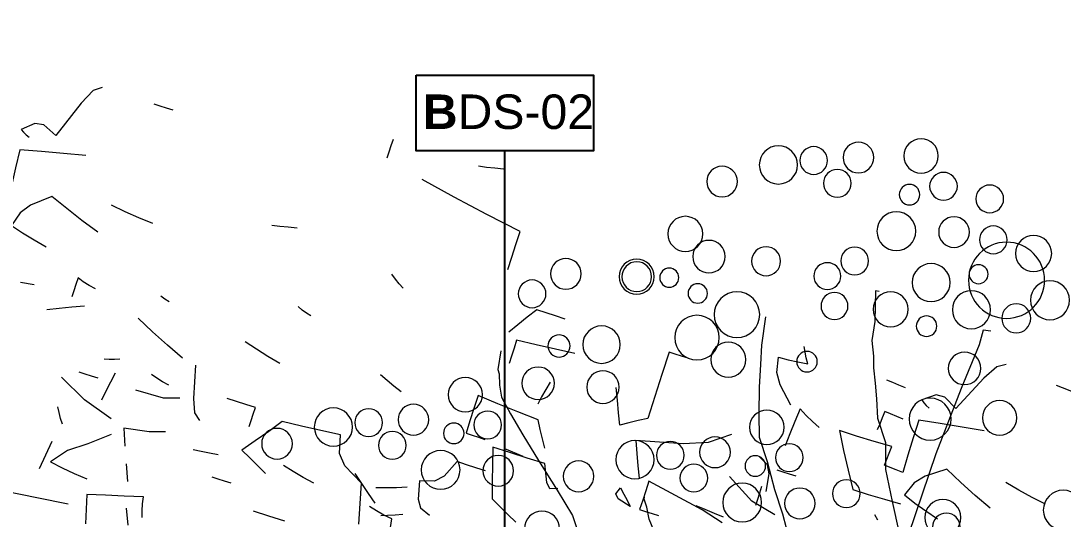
# Model space of a CAD drawing. Header units: metres. Extents: x -325 to 301, y -147 to 149.
# Drawn here: x 17.765 to 18.899, y 57.571 to 58.113 of the extents above; entities that cross this region are included whole.
import ezdxf

# ---------------------------------------------------------------- set-up
doc = ezdxf.new("R2010")
doc.units = ezdxf.units.M
doc.layers.add('-AUX_RIM', color=2, linetype='Continuous', plot=False)
doc.layers.add('0-TX-1_25', color=7, linetype='Continuous', true_color=0x3f4f7f)
doc.layers.add('05-VEG-gris 50%', color=253, linetype='Continuous', lineweight=18)
doc.layers.add('05-VEG-sec plano 2_', color=251, linetype='Continuous', lineweight=18)
doc.layers.add('A-KEYPLAN_HATCH', color=7, linetype='Continuous')
doc.layers.add('A_TEXT_2', color=7, linetype='Continuous')
doc.styles.get("Standard").update_dxf_attribs({"font": 'arial.ttf'})

# ---------------------------------------------------------------- blocks, each defined once
blk = doc.blocks.new('arbusto')
at = {"color": 0}
for p, q in [((84.9598, 110.0241), (84.9602, 110.0311)), ((84.9593, 110.0174), (84.9598, 110.0241)), ((85.0581, 110.0264), (85.05, 110.0256)), ((85.0665, 110.0276), (85.0581, 110.0264)), ((85.0753, 110.029), (85.0665, 110.0276)), ((84.6633, 110.0093), (84.6552, 110.0042)), ((84.959, 110.0111), (84.9593, 110.0174)), ((84.6552, 110.0042), (84.6465, 109.9891)), ((84.7245, 110.0055), (84.7182, 110.0059)), ((84.7312, 110.0051), (84.7245, 110.0055)), ((84.7381, 110.0047), (84.7312, 110.0051)), ((85.0341, 109.9895), (84.9983, 109.9987)), ((84.6465, 109.9891), (84.6297, 109.9512)), ((85.0703, 109.9805), (85.0341, 109.9895)), ((85.1068, 109.972), (85.0703, 109.9805)), ((85.106, 109.9583), (85.1068, 109.972)), ((84.4677, 109.9562), (84.465, 109.9613)), ((84.4706, 109.951), (84.4677, 109.9562)), ((84.6063, 109.9578), (84.5944, 109.9484)), ((84.6155, 109.9586), (84.6063, 109.9578)), ((84.6297, 109.9512), (84.6155, 109.9586)), ((85.1052, 109.9451), (85.106, 109.9583)), ((84.4639, 109.9444), (84.474, 109.9457)), ((84.474, 109.9457), (84.4706, 109.951)), ((84.5611, 109.9554), (84.5548, 109.9558)), ((84.5678, 109.955), (84.5611, 109.9554)), ((84.5748, 109.9546), (84.5678, 109.955)), ((84.5944, 109.9484), (84.5973, 109.9462)), ((84.5973, 109.9462), (84.6005, 109.9443)), ((84.4438, 109.9426), (84.4538, 109.9433)), ((84.4473, 109.9275), (84.4438, 109.9426)), ((84.4538, 109.9433), (84.4639, 109.9444)), ((84.6005, 109.9443), (84.6041, 109.9428)), ((84.6417, 109.9354), (84.6197, 109.9318)), ((84.664, 109.9391), (84.6417, 109.9354)), ((85.1044, 109.9321), (85.1052, 109.9451)), ((84.4544, 109.9167), (84.4473, 109.9275)), ((84.5629, 109.9253), (84.5625, 109.9183)), ((84.5692, 109.9249), (84.5629, 109.9253)), ((84.576, 109.9245), (84.5692, 109.9249)), ((84.5829, 109.924), (84.576, 109.9245)), ((84.6197, 109.9318), (84.5982, 109.9281)), ((84.5982, 109.9281), (84.5983, 109.9094)), ((84.4713, 109.9008), (84.4544, 109.9167)), ((84.5625, 109.9183), (84.5621, 109.9116)), ((84.8711, 109.9176), (84.863, 109.9168)), ((84.8794, 109.9189), (84.8711, 109.9176)), ((84.8882, 109.9203), (84.8794, 109.9189)), ((84.5621, 109.9116), (84.5617, 109.9053)), ((84.5983, 109.9094), (84.5989, 109.891)), ((84.4812, 109.9002), (84.4804, 109.8865)), ((84.489, 109.896), (84.4812, 109.9002)), ((84.4971, 109.8923), (84.489, 109.896)), ((84.5623, 109.8933), (84.5439, 109.8927)), ((84.5811, 109.8941), (84.5623, 109.8933)), ((84.5806, 109.8871), (84.5811, 109.8941)), ((84.7163, 109.8938), (84.7014, 109.8967)), ((84.7312, 109.8912), (84.7163, 109.8938)), ((84.9969, 109.8949), (84.9921, 109.8989)), ((85.0017, 109.8913), (84.9969, 109.8949)), ((85.1425, 109.8997), (85.1349, 109.8901)), ((85.1524, 109.8991), (85.1425, 109.8997)), ((85.1624, 109.8984), (85.1524, 109.8991)), ((85.1724, 109.8978), (85.1624, 109.8984)), ((84.4804, 109.8865), (84.4796, 109.8733)), ((84.5056, 109.8887), (84.4971, 109.8923)), ((84.5439, 109.8927), (84.5259, 109.8925)), ((84.5259, 109.8925), (84.5361, 109.8748)), ((84.5802, 109.8804), (84.5806, 109.8871)), ((84.5989, 109.891), (84.5998, 109.8729)), ((84.6409, 109.8904), (84.6223, 109.8767)), ((84.6585, 109.8824), (84.6409, 109.8904)), ((84.6763, 109.8745), (84.6585, 109.8824)), ((84.7461, 109.889), (84.7312, 109.8912)), ((85.0065, 109.888), (85.0017, 109.8913)), ((85.1349, 109.8901), (85.1276, 109.8805)), ((85.2822, 109.8911), (85.2807, 109.8674)), ((85.2885, 109.8907), (85.2822, 109.8911)), ((85.2952, 109.8903), (85.2885, 109.8907)), ((85.3022, 109.8899), (85.2952, 109.8903)), ((84.4796, 109.8733), (84.4788, 109.8603)), ((84.5361, 109.8748), (84.5468, 109.8574)), ((84.5798, 109.8741), (84.5802, 109.8804)), ((84.5861, 109.8737), (84.5798, 109.8741)), ((84.5928, 109.8733), (84.5861, 109.8737)), ((84.5998, 109.8729), (84.5928, 109.8733)), ((84.6223, 109.8767), (84.6139, 109.8668)), ((84.6946, 109.8671), (84.6763, 109.8745)), ((85.1276, 109.8805), (85.1207, 109.8709)), ((84.6139, 109.8668), (84.6086, 109.8523)), ((85.1303, 109.8653), (85.1298, 109.8567)), ((85.1504, 109.8654), (85.1303, 109.8653)), ((85.1704, 109.8659), (85.1504, 109.8654)), ((85.1905, 109.8667), (85.1704, 109.8659)), ((85.2807, 109.8674), (85.2793, 109.8442)), ((84.5468, 109.8574), (84.5577, 109.8404)), ((84.6086, 109.8523), (84.6213, 109.8478)), ((85.1298, 109.8567), (85.1293, 109.8484)), ((84.4681, 109.8365), (84.4576, 109.8416)), ((84.5577, 109.8404), (84.5741, 109.8407)), ((84.5741, 109.8407), (84.5909, 109.8414)), ((84.5909, 109.8414), (84.6079, 109.8423)), ((84.6213, 109.8478), (84.6344, 109.8438)), ((84.6344, 109.8438), (84.6479, 109.8399)), ((84.9135, 109.8416), (84.9086, 109.8439)), ((84.9184, 109.8396), (84.9135, 109.8416)), ((85.1293, 109.8484), (85.1288, 109.8404)), ((85.2435, 109.8314), (85.2392, 109.8436)), ((85.2793, 109.8442), (85.2779, 109.8212)), ((84.4728, 109.8284), (84.4681, 109.8365)), ((84.9233, 109.838), (84.9184, 109.8396)), ((85.1734, 109.8326), (85.1709, 109.8241)), ((85.2477, 109.8194), (85.2435, 109.8314)), ((84.4757, 109.8104), (84.4728, 109.8284)), ((84.5915, 109.8196), (84.5867, 109.8236)), ((84.7768, 109.8182), (84.7719, 109.8203)), ((85.1709, 109.8241), (85.1687, 109.8159)), ((85.252, 109.8078), (85.2477, 109.8194)), ((85.2779, 109.8212), (85.2689, 109.8168)), ((85.3634, 109.826), (85.3425, 109.8126)), ((84.4651, 109.7968), (84.4358, 109.8128)), ((84.6861, 109.8105), (84.6857, 109.8038)), ((84.6866, 109.8175), (84.6861, 109.8105)), ((84.6927, 109.8151), (84.6866, 109.8175)), ((84.6993, 109.813), (84.6927, 109.8151)), ((84.7062, 109.8113), (84.6993, 109.813)), ((84.7817, 109.8166), (84.7768, 109.8182)), ((85.1687, 109.8159), (85.1669, 109.808)), ((85.2604, 109.8123), (85.252, 109.8078)), ((85.2689, 109.8168), (85.2604, 109.8123)), ((85.3425, 109.8126), (85.3187, 109.805)), ((84.6454, 109.8), (84.6316, 109.7988)), ((84.6857, 109.8038), (84.6853, 109.7975)), ((85.1064, 109.8017), (85.1055, 109.788)), ((85.1275, 109.7984), (85.1064, 109.8017)), ((85.1491, 109.7954), (85.1275, 109.7984)), ((85.3187, 109.805), (85.2714, 109.7966)), ((85.4233, 109.8023), (85.417, 109.8026)), ((85.43, 109.8018), (85.4233, 109.8023)), ((85.437, 109.8014), (85.43, 109.8018)), ((84.4913, 109.7912), (84.4651, 109.7968)), ((84.7, 109.7916), (84.6878, 109.7873)), ((84.7727, 109.7834), (84.7552, 109.7932)), ((84.8784, 109.792), (84.8656, 109.7965)), ((84.8914, 109.7879), (84.8784, 109.792)), ((84.9049, 109.784), (84.8914, 109.7879)), ((85.0138, 109.7937), (85.006, 109.7978)), ((85.0218, 109.7899), (85.0138, 109.7937)), ((85.0303, 109.7863), (85.0218, 109.7899)), ((85.1055, 109.788), (85.1047, 109.7748)), ((85.171, 109.7927), (85.1491, 109.7954)), ((85.1754, 109.7837), (85.171, 109.7927)), ((85.2714, 109.7966), (85.2756, 109.7843)), ((84.6757, 109.7831), (84.6641, 109.7788)), ((84.6878, 109.7873), (84.6757, 109.7831)), ((84.7904, 109.7741), (84.7727, 109.7834)), ((85.1799, 109.7752), (85.1754, 109.7837)), ((85.2756, 109.7843), (85.2799, 109.7723)), ((85.4054, 109.7763), (85.4058, 109.7833)), ((84.4234, 109.7735), (84.4134, 109.7741)), ((84.4334, 109.7729), (84.4234, 109.7735)), ((84.4433, 109.7723), (84.4334, 109.7729)), ((84.8086, 109.7649), (84.7904, 109.7741)), ((85.1047, 109.7748), (85.1039, 109.7618)), ((85.1844, 109.7668), (85.1799, 109.7752)), ((85.2799, 109.7723), (85.2842, 109.7607)), ((85.4046, 109.7633), (85.405, 109.7696)), ((85.405, 109.7696), (85.4054, 109.7763)), ((84.2188, 109.7661), (84.2125, 109.7664)), ((84.2256, 109.7656), (84.2188, 109.7661)), ((84.2325, 109.7652), (84.2256, 109.7656)), ((85.1039, 109.7618), (85.1102, 109.7614)), ((85.1102, 109.7614), (85.1169, 109.761)), ((85.1169, 109.761), (85.1239, 109.7605)), ((85.2942, 109.7601), (85.2936, 109.7501)), ((85.3534, 109.7455), (85.2942, 109.7601)), ((83.8996, 109.7137), (83.8907, 109.7462)), ((84.7423, 109.747), (84.7372, 109.7455)), ((84.7475, 109.7486), (84.7423, 109.747)), ((85.1336, 109.7549), (85.1375, 109.7377)), ((85.1516, 109.7538), (85.1336, 109.7549)), ((85.1698, 109.7527), (85.1516, 109.7538)), ((85.1885, 109.7516), (85.1698, 109.7527)), ((85.1948, 109.7337), (85.1885, 109.7516)), ((85.2651, 109.7396), (85.2683, 109.7467)), ((85.2683, 109.7467), (85.273, 109.7414)), ((85.2936, 109.7501), (85.293, 109.7401)), ((84.7372, 109.7455), (84.7322, 109.7445)), ((84.7882, 109.7391), (84.7821, 109.7415)), ((84.7949, 109.737), (84.7882, 109.7391)), ((84.8017, 109.7353), (84.7949, 109.737)), ((84.8719, 109.736), (84.8619, 109.7366)), ((84.8819, 109.7353), (84.8719, 109.736)), ((85.1375, 109.7377), (85.1415, 109.7207)), ((85.2687, 109.7355), (85.2651, 109.7396)), ((85.2824, 109.7308), (85.2687, 109.7355)), ((85.273, 109.7414), (85.2777, 109.7361)), ((85.2777, 109.7361), (85.2824, 109.7308)), ((85.293, 109.7401), (85.2923, 109.7302)), ((85.3763, 109.7376), (85.3534, 109.7455)), ((84.7173, 109.7254), (84.711, 109.7258)), ((84.724, 109.725), (84.7173, 109.7254)), ((84.7309, 109.7246), (84.724, 109.725)), ((84.7465, 109.7336), (84.744, 109.7238)), ((84.8156, 109.7253), (84.7998, 109.7211)), ((84.8919, 109.7347), (84.8819, 109.7353)), ((84.891, 109.721), (84.8914, 109.7278)), ((84.8914, 109.7278), (84.8919, 109.7347)), ((84.9215, 109.7279), (84.9107, 109.7148)), ((84.9416, 109.728), (84.9215, 109.7279)), ((84.9616, 109.7285), (84.9416, 109.728)), ((84.9817, 109.7292), (84.9616, 109.7285)), ((84.9852, 109.7108), (84.9817, 109.7292)), ((85.1021, 109.7318), (85.0932, 109.7146)), ((85.1121, 109.7312), (85.1021, 109.7318)), ((85.1221, 109.7306), (85.1121, 109.7312)), ((85.132, 109.73), (85.1221, 109.7306)), ((85.1996, 109.7282), (85.1948, 109.7337)), ((85.2072, 109.7304), (85.1996, 109.7282)), ((85.2923, 109.7302), (85.2986, 109.7298)), ((85.2986, 109.7298), (85.3054, 109.7294)), ((85.3054, 109.7294), (85.3123, 109.7289)), ((84.7231, 109.7002), (84.695, 109.7166)), ((84.744, 109.7238), (84.7416, 109.7139)), ((84.7998, 109.7211), (84.7709, 109.7221)), ((84.8906, 109.7148), (84.891, 109.721)), ((84.9107, 109.7148), (84.8999, 109.7022)), ((85.0932, 109.7146), (85.085, 109.7073)), ((85.1415, 109.7207), (85.1455, 109.7041)), ((83.9053, 109.7004), (83.8996, 109.7137)), ((84.7416, 109.7139), (84.7397, 109.704)), ((84.9936, 109.6999), (84.9852, 109.7108)), ((85.085, 109.7073), (85.0703, 109.7037)), ((85.1455, 109.7041), (85.1551, 109.6985)), ((83.9126, 109.6947), (83.9053, 109.7004)), ((84.0874, 109.687), (84.0779, 109.6946)), ((84.7538, 109.6881), (84.7231, 109.7002)), ((84.8999, 109.7022), (84.8891, 109.6898)), ((85.0142, 109.6871), (84.9936, 109.6999)), ((85.0597, 109.6944), (85.0495, 109.6913)), ((85.0703, 109.7037), (85.0733, 109.6857)), ((85.1551, 109.6985), (85.1648, 109.6929)), ((84.097, 109.6797), (84.0874, 109.687)), ((84.7013, 109.6813), (84.6986, 109.6865)), ((84.7942, 109.6847), (84.7684, 109.6822)), ((84.81, 109.6889), (84.7942, 109.6847)), ((84.8891, 109.6898), (84.8988, 109.6842)), ((84.8988, 109.6842), (84.9085, 109.6786)), ((85.0179, 109.6669), (85.0142, 109.6871)), ((85.0393, 109.6886), (85.0292, 109.6862)), ((85.0495, 109.6913), (85.0393, 109.6886)), ((85.0733, 109.6857), (85.078, 109.6776)), ((85.1648, 109.6929), (85.1745, 109.6873)), ((84.0179, 109.6763), (84.0068, 109.6789)), ((84.0295, 109.6738), (84.0179, 109.6763)), ((84.0414, 109.6718), (84.0295, 109.6738)), ((84.1066, 109.6728), (84.097, 109.6797)), ((84.7042, 109.6761), (84.7013, 109.6813)), ((84.7076, 109.6709), (84.7042, 109.6761)), ((84.7578, 109.6728), (84.7372, 109.658)), ((84.7684, 109.6822), (84.7737, 109.6649)), ((84.9085, 109.6786), (84.9181, 109.673)), ((85.078, 109.6776), (85.0884, 109.6726)), ((83.9238, 109.6653), (83.9157, 109.6645)), ((83.9322, 109.6665), (83.9238, 109.6653)), ((83.941, 109.6679), (83.9322, 109.6665)), ((84.1224, 109.6648), (84.116, 109.6622)), ((84.1294, 109.6677), (84.1224, 109.6648)), ((84.1365, 109.6709), (84.1294, 109.6677)), ((85.0217, 109.6466), (85.0179, 109.6669)), ((85.0358, 109.6638), (85.0279, 109.6663)), ((85.044, 109.6616), (85.0358, 109.6638)), ((84.7372, 109.658), (84.7191, 109.6463)), ((84.8733, 109.6557), (84.867, 109.6561)), ((84.88, 109.6553), (84.8733, 109.6557)), ((84.887, 109.6549), (84.88, 109.6553)), ((85.0526, 109.6597), (85.044, 109.6616)), ((85.0533, 109.651), (85.0526, 109.6597)), ((84.7014, 109.6513), (84.6985, 109.6364)), ((84.7191, 109.6463), (84.7052, 109.631)), ((84.7794, 109.6478), (84.7853, 109.6311)), ((84.6985, 109.6364), (84.6959, 109.6215)), ((84.7052, 109.631), (84.7181, 109.6282)), ((84.9319, 109.6321), (84.9157, 109.6331)), ((84.9487, 109.631), (84.9319, 109.6321)), ((84.7181, 109.6282), (84.7312, 109.6257)), ((84.7312, 109.6257), (84.7448, 109.6235)), ((84.8047, 109.6199), (84.7857, 109.616)), ((84.8055, 109.6128), (84.8047, 109.6199)), ((84.7672, 109.6121), (84.7488, 109.6083)), ((84.7857, 109.616), (84.7672, 109.6121)), ((84.8069, 109.606), (84.8055, 109.6128)), ((84.7488, 109.6083), (84.7547, 109.5793)), ((84.8084, 109.5996), (84.8069, 109.606)), ((84.7008, 109.5925), (84.6689, 109.5912)), ((84.733, 109.5942), (84.7008, 109.5925)), ((83.878, 109.5716), (83.8709, 109.5871))]:
    blk.add_line(p, q, dxfattribs=at)
blk = doc.blocks.new('ccddddddddddd')
for points in [[(92.6312, 19.9737), (92.6531, 19.9737), (92.6422, 19.8861), (92.6312, 19.7985), (92.6312, 19.689), (92.6093, 19.6014), (92.5984, 19.5357), (92.5765, 19.4481), (92.5546, 19.3605), (92.5327, 19.251), (92.4669, 19.1196), (92.445, 18.9663), (92.3793, 18.7911), (92.3136, 18.6159)], [(91.9631, 19.8423), (92.0069, 19.8423), (92.0178, 19.7547), (92.0836, 19.4919), (92.1712, 19.0977), (92.2588, 18.6159), (92.3245, 18.0247), (92.3903, 17.3239), (92.4122, 16.4699), (92.4122, 15.5721), (92.4012, 14.8056), (92.3355, 14.3239), (92.3136, 14.1049), (92.3245, 14.0939)], [(93.2556, 19.7328), (93.2556, 19.5685), (93.2446, 19.459), (93.2337, 19.3276), (93.2118, 19.1744), (93.1899, 19.043), (93.1241, 18.9116), (93.0584, 18.7583), (92.9927, 18.6269), (92.927, 18.4736)], [(94.734, 19.3167), (94.734, 19.2072), (94.7231, 19.1853), (94.7121, 19.1196), (94.6902, 19.0539), (94.6245, 18.9663), (94.5369, 18.8568), (94.4273, 18.7254), (94.2959, 18.5722), (94.1863, 18.4408), (94.0987, 18.2656)], [(93.6825, 18.3751), (93.7482, 18.4846), (93.7701, 18.5503), (93.7811, 18.5722), (93.792, 18.5941), (93.792, 18.605)]]:
    blk.add_lwpolyline(points)
for centre, radius in [((92.5073, 20.7801), 0.0991), ((92.862, 20.7182), 0.0883), ((92.354, 20.6268), 0.0797), ((93.114, 20.6635), 0.0797), ((93.3111, 20.6087), 0.11), ((92.0801, 20.594), 0.0797), ((92.9606, 20.554), 0.0797), ((92.5402, 20.5502), 0.059), ((93.6178, 20.4664), 0.0883), ((92.0254, 20.364), 0.0797), ((92.2554, 20.375), 0.0883), ((91.7844, 20.3203), 0.1039), ((92.584, 20.3312), 0.1117), ((91.9158, 20.1451), 0.219), ((92.0801, 20.156), 0.0547), ((92.7963, 20.1269), 0.0797), ((93.7821, 20.1379), 0.1009), ((91.6518, 20.0684), 0.1122), ((92.343, 20.0684), 0.1095), ((92.9387, 20.0174), 0.0774), ((93.3002, 20.0503), 0.0834), ((93.6288, 20.0284), 0.0936), ((92.0911, 19.948), 0.1095), ((91.8282, 19.937), 0.0834), ((92.5511, 19.8823), 0.1009), ((92.873, 19.8532), 0.0774), ((93.8369, 19.8751), 0.0548), ((94.0231, 19.8532), 0.1009), ((94.0231, 19.8532), 0.0855), ((92.3321, 19.8166), 0.059), ((93.4207, 19.7218), 0.1314), ((93.6617, 19.8094), 0.0558), ((94.4284, 19.8094), 0.0883), ((94.6037, 19.6671), 0.0797), ((92.0801, 19.6086), 0.0936), ((93.6288, 19.5576), 0.1282), ((93.6288, 19.5576), 0.1282), ((92.9825, 19.5138), 0.059), ((93.4316, 19.459), 0.1009), ((94.1655, 19.4371), 0.1078), ((91.8392, 19.3567), 0.0991), ((94.4065, 19.3933), 0.0639), ((92.2335, 19.291), 0.1209), ((94.1217, 19.1963), 0.0936), ((94.4941, 19.1634), 0.0936), ((93.1555, 19.1064), 0.0991), ((94.8987, 19.0373), 0.0991), ((93.0021, 18.9531), 0.0797), ((93.4293, 18.9203), 0.0883), ((91.3999, 18.8859), 0.1139), ((93.6812, 18.8655), 0.0797), ((94.7454, 18.884), 0.0797), ((93.1883, 18.8765), 0.059), ((93.8784, 18.8108), 0.11), ((95.1726, 18.8511), 0.0883), ((92.0778, 18.7413), 0.1039), ((92.6474, 18.7961), 0.0797), ((93.5279, 18.7561), 0.0797), ((94.9316, 18.8073), 0.059), ((95.4245, 18.7964), 0.0797), ((95.6217, 18.7417), 0.11), ((92.0495, 18.6904), 0.0797), ((92.9035, 18.7013), 0.0883), ((93.2321, 18.6575), 0.1117), ((95.2712, 18.6869), 0.0797), ((94.1851, 18.6685), 0.0883), ((94.6468, 18.6322), 0.0883), ((94.9754, 18.5884), 0.1117), ((95.9284, 18.5993), 0.0883), ((94.3494, 18.34), 0.1009)]:
    blk.add_circle(centre, radius)
blk = doc.blocks.new('hatch keyplan 2')
at = {"layer": 'A-KEYPLAN_HATCH'}
blk.add_lwpolyline([(0, 0.005477), (0.012875, 0.005477), (0.012875, 0), (0, 0)], close=True, dxfattribs=at)
blk = doc.blocks.new('hatch keyplan')
at = {"layer": 'A-KEYPLAN_HATCH'}
blk.add_blockref('hatch keyplan 2', (1.43058, 0.852147), dxfattribs=at)
blk = doc.blocks.new('B-DS02')
at = {"layer": 'A-KEYPLAN_HATCH'}
blk.add_blockref('hatch keyplan', (-1.43058, -0.852147), dxfattribs=at)
at = {"layer": 'A_TEXT_2', "insert": (-0.000798, 0.004084), "char_height": 0.0025, "attachment_point": 1}
blk.add_mtext_dynamic_manual_height_columns('\\pi0.00129;{\\fArial|b1|i0|c0|p34;B}DS-02', width=0.01456192, gutter_width=0.015, heights=[0], dxfattribs=at)

msp = doc.modelspace()

# ---------------------------------------------------------------- linework, layer by layer
at = {"layer": '-AUX_RIM'}
for radius in [4.6517, 4.3795]:
    msp.add_circle((18.2704, 55.9958), radius, dxfattribs=at)
at = {"layer": '0-TX-1_25'}
msp.add_lwpolyline([(18.292, 56.1033), (18.292, 57.9712)], dxfattribs=at)

# ---------------------------------------------------------------- block references
at = {"layer": '0-TX-1_25', "xscale": 15, "yscale": 15, "zscale": 15}
msp.add_blockref('B-DS02', (18.1954, 57.9712), dxfattribs=at)
at = {"layer": '05-VEG-gris 50%', "xscale": 1.080001674432827, "yscale": 1.080001674432827, "zscale": 1.080001674432827, "rotation": 345.7981080366741}
msp.add_blockref('arbusto', (-99.9367, -34.7062), dxfattribs=at)
at = {"layer": '05-VEG-sec plano 2_'}
for name, p, xscale, yscale, zscale, rotation in [('arbusto', (-105.9777, -25.3139), 1.080001674432827, 1.080001674432827, 1.080001674432827, 341.2219139133144), ('ccddddddddddd', (35.4756, 51.5074, 0), -0.1891516853244664, 0.1891516853244665, 0.1891516853244665, 351.5533585797852)]:
    msp.add_blockref(name, p, dxfattribs=dict(at, xscale=xscale, yscale=yscale, zscale=zscale, rotation=rotation))

doc.saveas('drawing.dxf')
